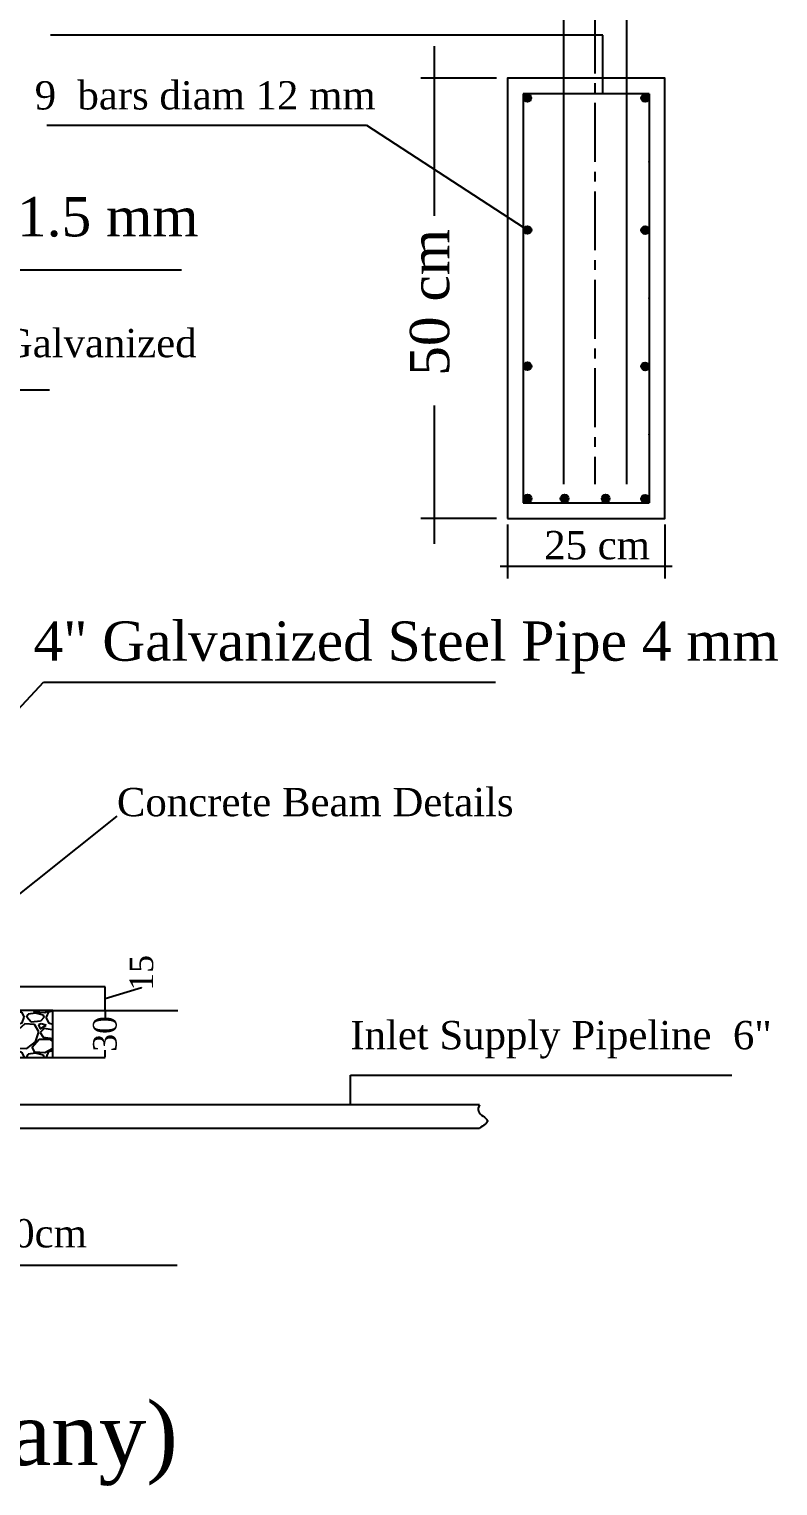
# Model space of a CAD drawing. Header units: centimetres. Extents: x 19229 to 51025, y 9487 to 24710.
# Drawn here: x 26719 to 27195, y 10527 to 11453 of the extents above; entities that cross this region are included whole.
import ezdxf

# ---------------------------------------------------------------- set-up
doc = ezdxf.new("R2010")
doc.units = ezdxf.units.CM
doc.linetypes.add('CENTER2', pattern=[1.125, 0.75, -0.125, 0.125, -0.125])
doc.layers.get('0').update_dxf_attribs({"linetype": 'CONTINUOUS'})
doc.layers.get('DEFPOINTS').update_dxf_attribs({"linetype": 'CONTINUOUS'})
doc.styles.add('style2', font='times.ttf', dxfattribs={"height": 15})
doc.styles.add('style3', font='times.ttf', dxfattribs={"height": 25})
doc.dimstyles.get("Standard").update_dxf_attribs({"dimtxt": 15, "dimasz": 0.18, "dimexe": 0.18, "dimexo": 0.0625, "dimgap": 0.09, "dimtad": 0, "dimdec": 0, "dimzin": 0, "dimdsep": 46, "dimtxsty": 'style2', "dimcen": 0.09, "dimadec": 0, "dimazin": 0, "dimtfac": 1, "dimtdec": 0, "dimtofl": 0, "dimtmove": 0, "dimatfit": 3, "dimfxl": 1, "dimtolj": 1, "dimtzin": 0, "dimarcsym": 0})

# ---------------------------------------------------------------- blocks, each defined once
blk = doc.blocks.new('*D43')
at = {"color": 0, "lineweight": -2, "transparency": 16777216}
for p, q in [((26733.92, 10828.91), (26767.18, 10828.91)), ((26767, 10828.73), (26767, 10824.23)), ((26767, 10799.09), (26767, 10803.58)), ((26733.92, 10798.91), (26767.18, 10798.91))]:
    blk.add_line(p, q, dxfattribs=at)
at = {"color": 0, "transparency": 16777216}
for points in [[(26766.97, 10828.73), (26767.03, 10828.73), (26767, 10828.91)], [(26766.97, 10799.09), (26767.03, 10799.09), (26767, 10798.91)]]:
    blk.add_solid(points, dxfattribs=at)
at = {"layer": 'DEFPOINTS', "color": 0, "transparency": 16777216}
for p in [(26733.86, 10828.91), (26767, 10828.91), (26733.86, 10798.91)]:
    blk.add_point(p, dxfattribs=at)
at = {"color": 0, "transparency": 16777216, "insert": (26767, 10813.91), "char_height": 15, "attachment_point": 5, "rotation": 90, "style": 'style2'}
blk.add_mtext('\\A1;30', dxfattribs=at)
blk = doc.blocks.new('*D44')
at = {"color": 0, "lineweight": -2, "transparency": 16777216}
for p, q in [((26657.77, 10844.09), (26767.18, 10844.09)), ((26767, 10829.09), (26767, 10843.91)), ((26767, 10836.5), (26790.21, 10843.46)), ((26790.21, 10843.46), (26790.21, 10843.64)), ((26733.92, 10828.91), (26767.18, 10828.91))]:
    blk.add_line(p, q, dxfattribs=at)
at = {"color": 0, "transparency": 16777216}
for points in [[(26766.97, 10843.91), (26767.03, 10843.91), (26767, 10844.09)], [(26766.97, 10829.09), (26767.03, 10829.09), (26767, 10828.91)]]:
    blk.add_solid(points, dxfattribs=at)
at = {"layer": 'DEFPOINTS', "color": 0, "transparency": 16777216}
for p in [(26657.71, 10844.09), (26767, 10844.09), (26733.86, 10828.91)]:
    blk.add_point(p, dxfattribs=at)
at = {"color": 0, "transparency": 16777216, "insert": (26790.21, 10852.77), "char_height": 15, "attachment_point": 5, "rotation": 90, "style": 'style2'}
blk.add_mtext('\\A1;15', dxfattribs=at)

msp = doc.modelspace()

# ---------------------------------------------------------------- hatches: boundary and pattern name
h = msp.add_hatch(color=7)
h.dxf.hatch_style = 1
h.paths.add_polyline_path([(27037.94, 11409.09, 1), (27032.94, 11409.09, 1)])
h = msp.add_hatch(color=7)
h.dxf.hatch_style = 1
h.paths.add_polyline_path([(27112.82, 11409.06, 1), (27107.82, 11409.06, 1)])
h = msp.add_hatch(color=7)
h.dxf.hatch_style = 1
h.paths.add_polyline_path([(27038.01, 11325.14, 1), (27033.01, 11325.14, 1)])
h = msp.add_hatch(color=7)
h.dxf.hatch_style = 1
h.paths.add_polyline_path([(27112.81, 11325.04, 1), (27107.81, 11325.04, 1)])
h = msp.add_hatch(color=7)
h.dxf.hatch_style = 1
h.paths.add_polyline_path([(27038.01, 11238.51, 1), (27033.01, 11238.51, 1)])
h = msp.add_hatch(color=7)
h.dxf.hatch_style = 1
h.paths.add_polyline_path([(27112.8, 11238.38, 1), (27107.8, 11238.38, 1)])
h = msp.add_hatch(color=7)
h.dxf.hatch_style = 1
h.paths.add_polyline_path([(27038.08, 11154.35, 1), (27033.08, 11154.35, 1)])
h = msp.add_hatch(color=7)
h.dxf.hatch_style = 1
h.paths.add_polyline_path([(27061.6, 11154.35, 1), (27056.6, 11154.35, 1)])
h = msp.add_hatch(color=7)
h.dxf.hatch_style = 1
h.paths.add_polyline_path([(27087.72, 11154.36, 1), (27082.72, 11154.36, 1)])
h = msp.add_hatch(color=7)
h.dxf.hatch_style = 1
h.paths.add_polyline_path([(27112.79, 11154.19, 1), (27107.79, 11154.19, 1)])
h = msp.add_hatch()
h.set_pattern_fill('GRAVEL')
h.set_pattern_definition([(228.0127875, (3588.6661, 105.5172), (-203.20000002, -228.59999999), [3.417214, -338.304836]), (184.969741, (3586.3801, 102.9772), (304.79999988, 25.400001447), [5.864047, -580.54049]), (132.510447, (3580.5381, 102.4692), (254.00000011, -279.3999999), [4.134815, -409.347228]), (267.273689, (3570.6321, 96.1192), (25.400000053, 508), [5.340045, -528.664374]), (292.833654, (3570.3781, 90.7852), (-127.00000001, 304.799999996), [5.236337, -518.398077]), (357.273689, (3572.4101, 85.9592), (-508, 25.400000053), [5.340045, -528.664374]), (37.6942405, (3577.7441, 85.7052), (-330.199999985, -254.00000002), [7.061937, -699.131153]), (72.2553284, (3583.3321, 90.0232), (177.800000048, 558.799999985), [6.667195, -660.052566]), (121.4295656, (3585.3641, 96.3732), (-203.20000003, 330.19999998), [5.35813, -530.455457]), (175.236358, (3582.57, 100.9452), (279.4, -25.40000004), [6.117133, -299.73937]), (222.3974378, (3576.4741, 101.4532), (-304.79999999, -279.40000001), [7.91078, -783.167725]), (138.814075, (3595.778, 95.8652), (-177.8, 152.40000001), [2.700045, -267.305658]), (171.4692344, (3593.7461, 97.6432), (330.20000001, -50.79999994), [5.13682, -508.54639]), (225, (3588.666, 98.405), (-4e-15, -25.4), [3.592093, -32.32893]), (203.19859, (3586.888, 101.4532), (127, 50.8), [1.934413, -191.506224]), (291.80141, (3585.11, 100.691), (-25.4, 76.2), [2.735656, -134.04753]), (30.963757, (3586.126, 98.151), (76.2, 50.8), [4.443197, -143.662982]), (161.56505, (3589.936, 100.437), (50.8, -25.4), [3.212871, -77.10898]), (16.3895403, (3570.3781, 100.6912), (254, 76.2), [4.50088, -445.588267]), (70.346176, (3574.6961, 101.9612), (-101.60000001, -279.4), [3.77599, -373.822157]), (293.19859, (3589.936, 105.5172), (-50.8, 127), [3.8688, -189.571836]), (343.6104597, (3591.4601, 101.9612), (-254.000000005, 76.19999998), [4.50088, -445.588267]), (339.443955, (3570.378, 84.9432), (-127, 50.8), [4.340352, -212.677343]), (294.7751406, (3574.4421, 83.4192), (-127.00000015, 279.39999993), [3.63672, -360.035934]), (66.80141, (3590.19, 80.1172), (50.8, 127), [3.8688, -189.571836]), (17.3540246, (3591.7141, 83.6732), (-330.19999999, -101.60000002), [4.257827, -421.52376]), (69.443955, (3577.744, 80.1172), (-50.8, -127), [2.170176, -214.84752]), (101.309932, (3588.666, 80.117), (-25.4, 101.6), [1.295146, -128.21995]), (165.963757, (3588.412, 81.387), (76.2, -25.4), [5.236337, -99.490546]), (186.009006, (3583.3321, 82.6572), (254, 25.40000001), [4.85267, -480.413649]), (303.690068, (3586.126, 95.865), (-25.4, 50.8), [3.66324, -87.917764]), (353.1572266, (3588.1581, 92.8172), (431.800000003, -50.799999977), [6.395568, -633.16009]), (60.945396, (3594.508, 92.0552), (-101.6, -177.8), [2.615082, -258.893923]), (90, (3595.778, 94.34), (-25.4, 25.4), [1.524, -23.876]), (120.256437, (3582.8241, 83.4192), (101.59999999, -177.80000001), [3.52867, -349.339408]), (48.0127875, (3581.0461, 86.4672), (203.20000002, 228.59999999), [6.83443, -334.887622]), (0, (3585.618, 91.547), (25.4, 25.4), [6.604, -18.796]), (325.3048465, (3592.2221, 91.5472), (254.0000001, -177.79999986), [4.016096, -397.593167]), (254.054604, (3595.524, 89.2612), (-25.4, -101.6), [3.69829, -181.2165]), (207.6459754, (3594.5081, 85.7052), (-482.600000018, -253.999999966), [6.02145, -596.124644]), (175.4260787, (3589.1741, 82.9112), (-330.2, 25.4), [6.370295, -630.658465])])
h.paths.add_polyline_path([(26733.86, 10828.91), (26633.86, 10828.91), (26633.86, 10798.91), (26733.86, 10798.91)])

# ---------------------------------------------------------------- linework, layer by layer
at = {"color": 7}
for p, q in [((27058.44, 11574.72), (27058.44, 11163.58)), ((27098.44, 11574.72), (27098.44, 11163.58)), ((27083.51, 11448.95), (26732.36, 11448.95)), ((27083.51, 11411.71), (27083.51, 11448.95)), ((27015.78, 11421.71), (26967.73, 11421.71)), ((27112.88, 11411.71), (27032.88, 11411.71)), ((27032.88, 11411.71), (27032.88, 11151.71)), ((27112.88, 11411.71), (27112.88, 11151.71)), ((27032.88, 11151.71), (27112.88, 11151.71)), ((27015.78, 11141.71), (26967.73, 11141.71)), ((27022.88, 11137.93), (27022.88, 11103.42)), ((27122.88, 11137.93), (27122.88, 11103.42)), ((27018.13, 11111.33), (27127.58, 11111.33)), ((26774.57, 10952.35), (26682.48, 10878.95)), ((26923.05, 10768.91), (26923.05, 10787.77)), ((26923.05, 10787.77), (27165.36, 10787.77)), ((27004.95, 10768.91), (26529.77, 10768.91)), ((26514.77, 10753.91), (27004.95, 10753.91))]:
    msp.add_line(p, q, dxfattribs=at)
at = {"color": 7, "linetype": 'CENTER2', "ltscale": 50}
msp.add_line((27078.44, 11574.72), (27078.44, 11163.58), dxfattribs=at)
at = {"color": 7, "ltscale": 20}
for p, q in [((26976.25, 11442.08), (26976.25, 11334.07)), ((26730.13, 11391.76), (26933.19, 11391.76)), ((26933.19, 11391.76), (27037.61, 11323.77)), ((26254.25, 11299.87), (26815.57, 11299.87)), ((26418.15, 11223.51), (26731.69, 11223.51)), ((26976.25, 11213.56), (26976.25, 11125.58)), ((26687.11, 10993.91), (26727.84, 11037.5)), ((26727.84, 11037.5), (27015.22, 11037.5)), ((26733.92, 10828.91), (26813.34, 10828.91)), ((26151.37, 10666.95), (26812.92, 10666.95))]:
    msp.add_line(p, q, dxfattribs=at)
at = {"color": 7}
for points in [[(27022.88, 11141.71), (27122.88, 11141.71), (27122.88, 11421.71), (27022.88, 11421.71)], [(26633.86, 10798.91), (26733.86, 10798.91), (26733.86, 10828.91), (26633.86, 10828.91)]]:
    msp.add_lwpolyline(points, close=True, dxfattribs=at)
for centre in [(27035.44, 11409.09), (27110.32, 11409.06), (27035.51, 11325.14), (27110.31, 11325.04), (27035.51, 11238.51), (27110.3, 11238.38), (27035.58, 11154.35), (27059.1, 11154.35), (27085.22, 11154.36), (27110.29, 11154.19)]:
    msp.add_circle(centre, 2.5, dxfattribs=at)
at = {"color": 7, "ltscale": 20}
msp.add_spline([(27004.95, 10768.91), (27004.31, 10764.81), (27010.03, 10758.83), (27004.95, 10753.91)], degree=3, dxfattribs=at)
at = {"color": 7}
for p in [(27112.88, 11368.38), (27112.88, 11325.04), (27112.88, 11281.71), (27112.88, 11238.38), (27112.88, 11195.04)]:
    msp.add_point(p, dxfattribs=at)

# ---------------------------------------------------------------- texts
at = {"color": 7, "style": 'style3'}
for s, height, p in [('9  bars diam 12 mm', 18, (26722.32, 11401.79)), ('Corrugated Galvanized Steel Sheets 1.5 mm', 25, (26157.41, 11321.09)), ('Steel Box 10*10cm*4mm Galvanized', 18, (26410.68, 11244.22)), (' 25 cm', 18, (27039.4, 11115.74)), ('4" Galvanized Steel Pipe 4 mm', 25, (26721.57, 11051.23)), ('Concrete Beam Details', 18, (26774.57, 10952.35)), ('Inlet Supply Pipeline  6"', 18, (26922.94, 10804.16)), ('Concrete Support Min. Steel mesh Diam 70*70*60cm', 18, (26164.24, 10678.15)), ('250 m3 Steel Tank  Profile (Al-Islameya Company)', 40, (25556.59, 10539.71))]:
    msp.add_text(s, height=height, dxfattribs=at).set_placement(p)
at = {"color": 7, "ltscale": 20, "style": 'style3'}
msp.add_text('50 cm', height=25, rotation=90, dxfattribs=at).set_placement((26985.79, 11232.42))

# ---------------------------------------------------------------- dimensions: what is measured, and where the dimension line sits
at = {"color": 7}
dim = msp.add_linear_dim(base=(26767, 10844.09), p1=(26733.86, 10828.91), p2=(26657.71, 10844.09), angle=90, dimstyle='Standard', override={"dimtmove": 1}, dxfattribs=at)
dim.commit()
dim.dimension.update_dxf_attribs({"geometry": '*D44', "text_midpoint": (26790.21, 10843.73)})
dim = msp.add_linear_dim(base=(26767, 10828.91), p1=(26733.86, 10798.91), p2=(26733.86, 10828.91), angle=90, dimstyle='Standard', dxfattribs=at)
dim.commit()
dim.dimension.update_dxf_attribs({"geometry": '*D43', "text_midpoint": (26767, 10813.91)})

doc.saveas('drawing.dxf')
